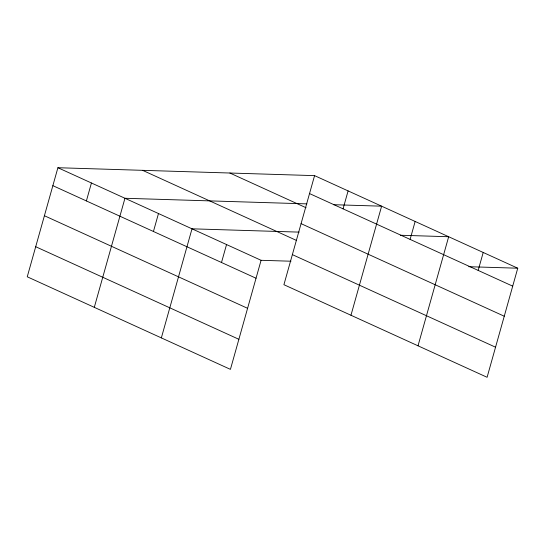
<?xml version="1.0" encoding="UTF-8"?>
<svg xmlns="http://www.w3.org/2000/svg" width="545" height="545" viewBox="0 0 545 545"><rect width="100%" height="100%" fill="white"/><g stroke="black" fill="none" stroke-linecap="round" stroke-linejoin="round"><path stroke-width="0.82" d="M314.574 175.633L283.918 284.701L487.094 377.283L517.75 268.208L314.574 175.633L57.906 167.717L27.25 276.792L230.426 369.367L261.082 260.299L290.976 261.219M86.389 200.935L91.431 182.997M94.299 307.339L124.955 198.271L306.889 203.878M153.438 231.489L158.479 213.545M161.347 337.893L192.004 228.818L299.144 232.122M221.502 262.499L226.543 244.562M343.057 208.851L348.098 190.907M350.966 315.255L381.623 206.18L333.458 204.695M410.106 239.398L415.147 221.461M418.015 345.803L448.671 236.734L400.507 235.249M478.169 270.415L483.211 252.471M468.755 266.703L517.75 268.208M309.533 193.57L512.709 286.152M229.874 173.024L306.065 207.74M301.078 223.648L504.254 316.223M142.606 170.333L296.657 240.522M292.372 254.631L495.548 347.206M57.906 167.717L261.082 260.299M52.865 185.661L256.041 278.236M44.411 215.731L247.587 308.313M35.704 246.715L238.88 339.297"/></g></svg>
